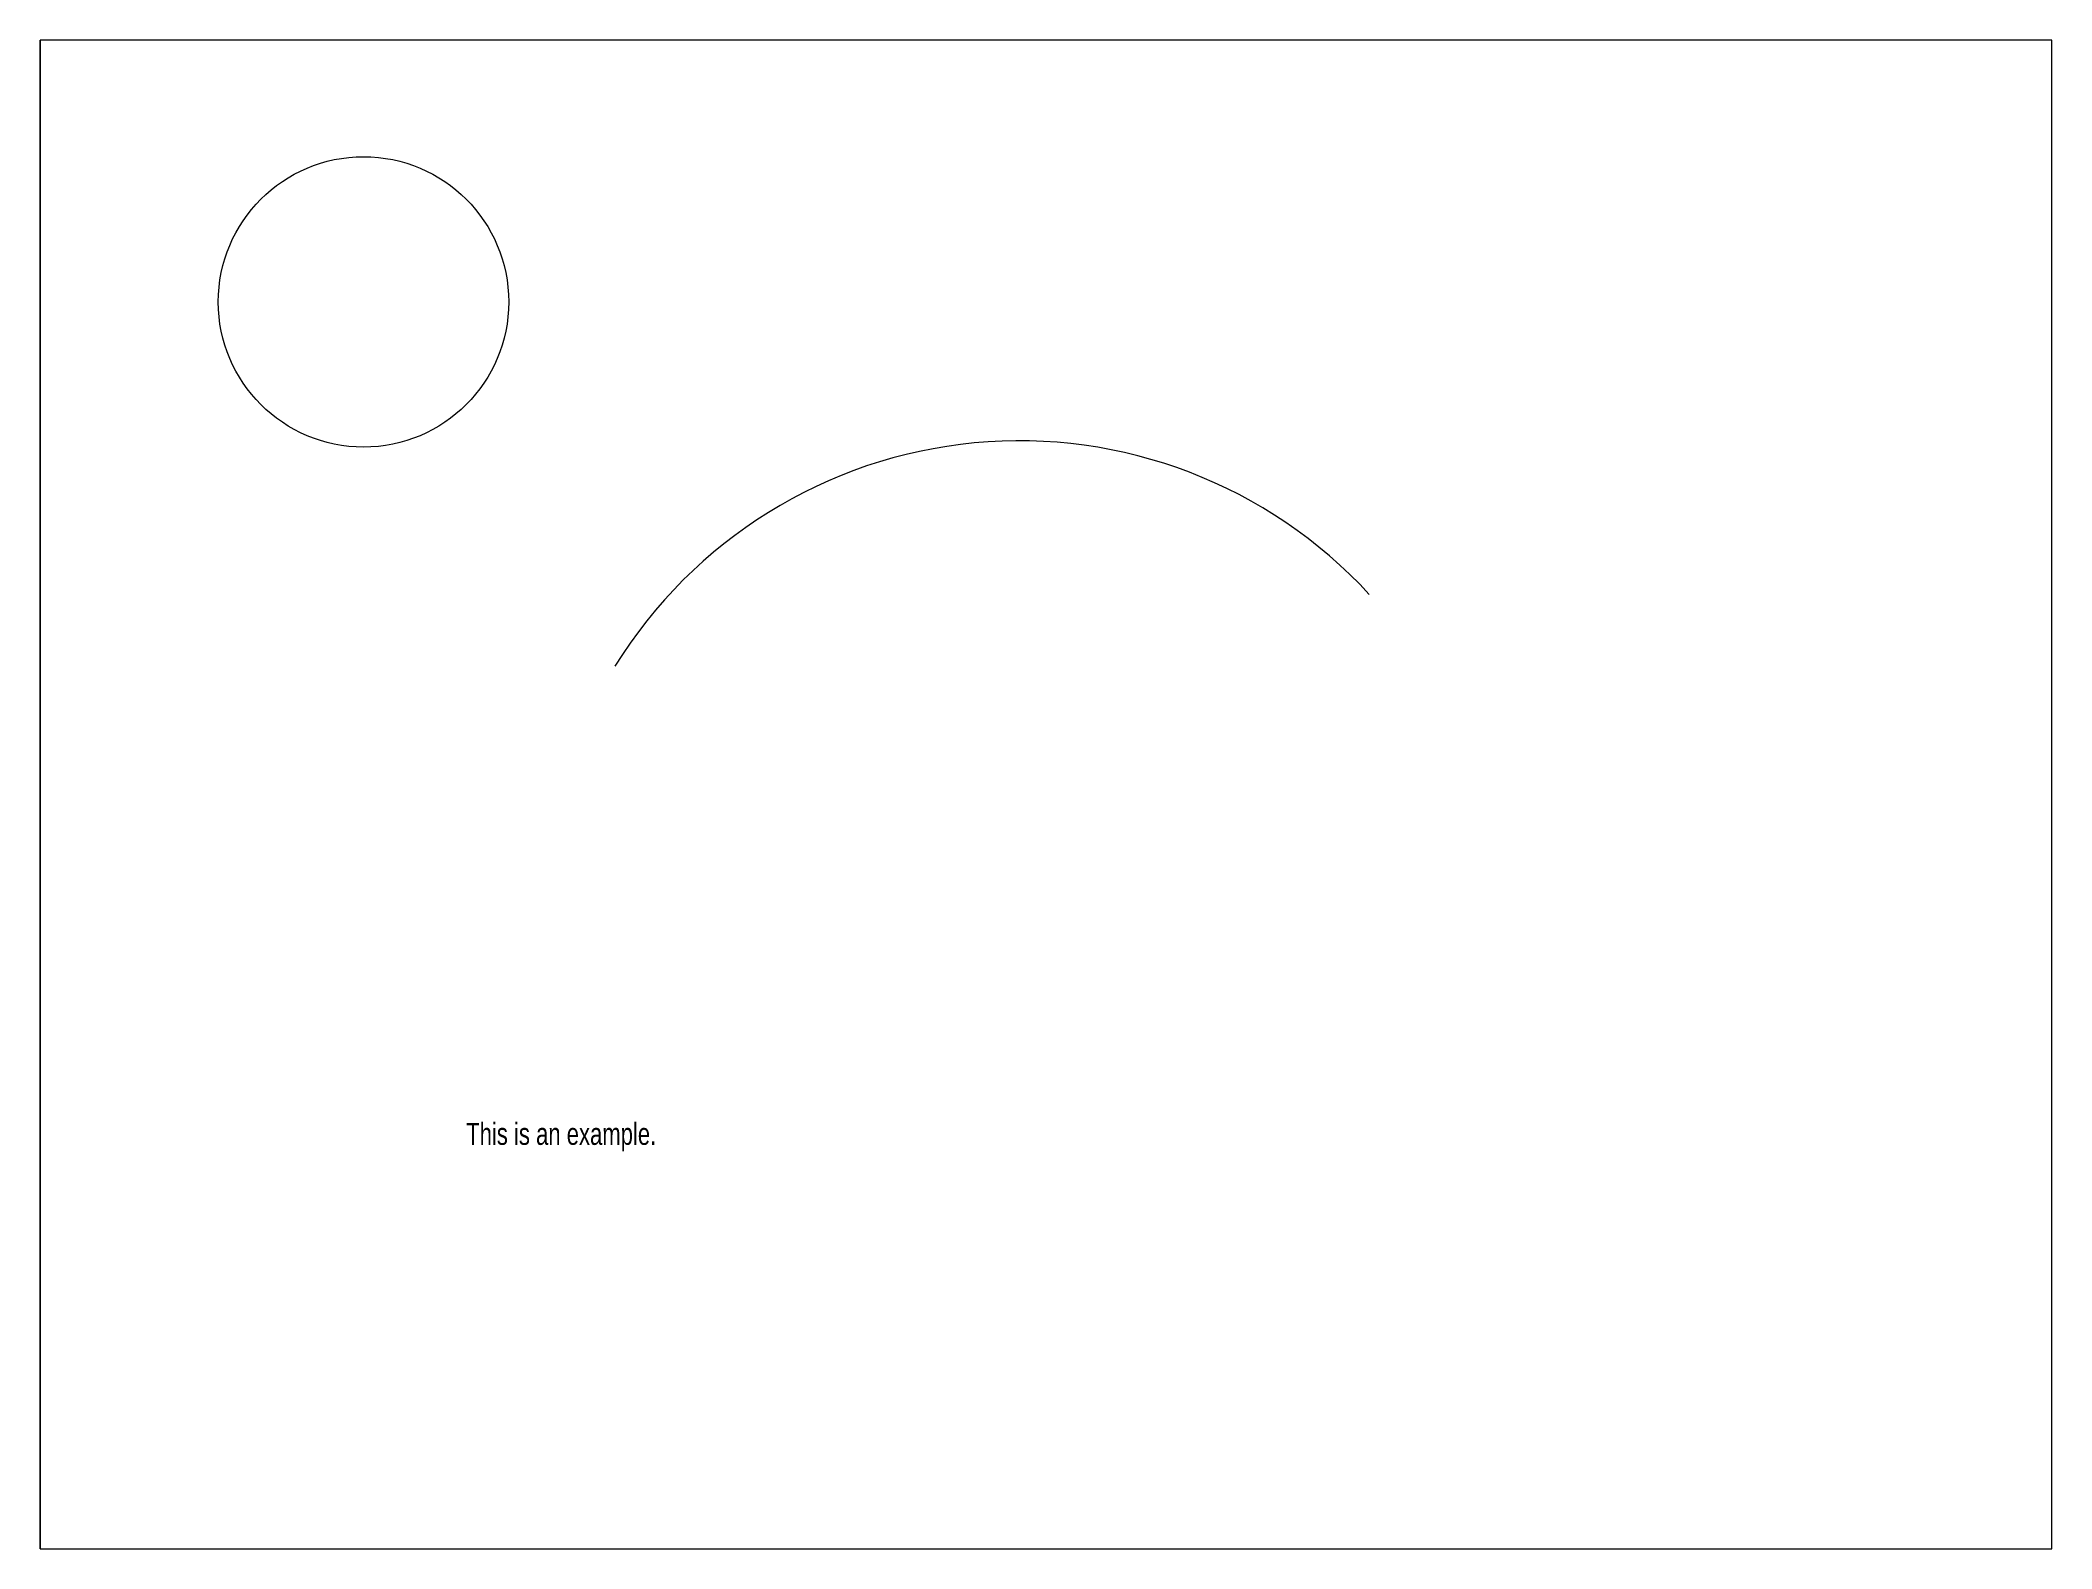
# Model space of a CAD drawing. Header units: millimetres. Extents: x 0 to 320, y 0 to 240.
import ezdxf

# ---------------------------------------------------------------- set-up
doc = ezdxf.new("R2010")
doc.units = ezdxf.units.MM
doc.layers.get('0').update_dxf_attribs({"linetype": 'CONTINUOUS', "lineweight": 0})
doc.styles.get("Standard").update_dxf_attribs({"font": 'txt', "width": 0.75})

msp = doc.modelspace()

# ---------------------------------------------------------------- linework, layer by layer
for p, q in [((320, 240), (0, 240)), ((0, 240), (0, 0)), ((0, 240), (0, 240)), ((0, 240), (0, 0)), ((0, 0), (0, 240)), ((320, 0), (320, 240)), ((0, 130), (0, 130)), ((0, 0), (320, 0)), ((0, 0), (0, 0))]:
    msp.add_line(p, q)
msp.add_circle((51.43, 198.37), 23.1)
msp.add_arc((155.76, 100.63), 75.64, 42.6081, 148.2726)

# ---------------------------------------------------------------- texts
at = {"insert": (67.76, 67.76), "char_height": 3.5, "width": 100, "attachment_point": 1}
msp.add_mtext('This\\~is\\~an\\~example.', dxfattribs=at)

doc.saveas('drawing.dxf')
